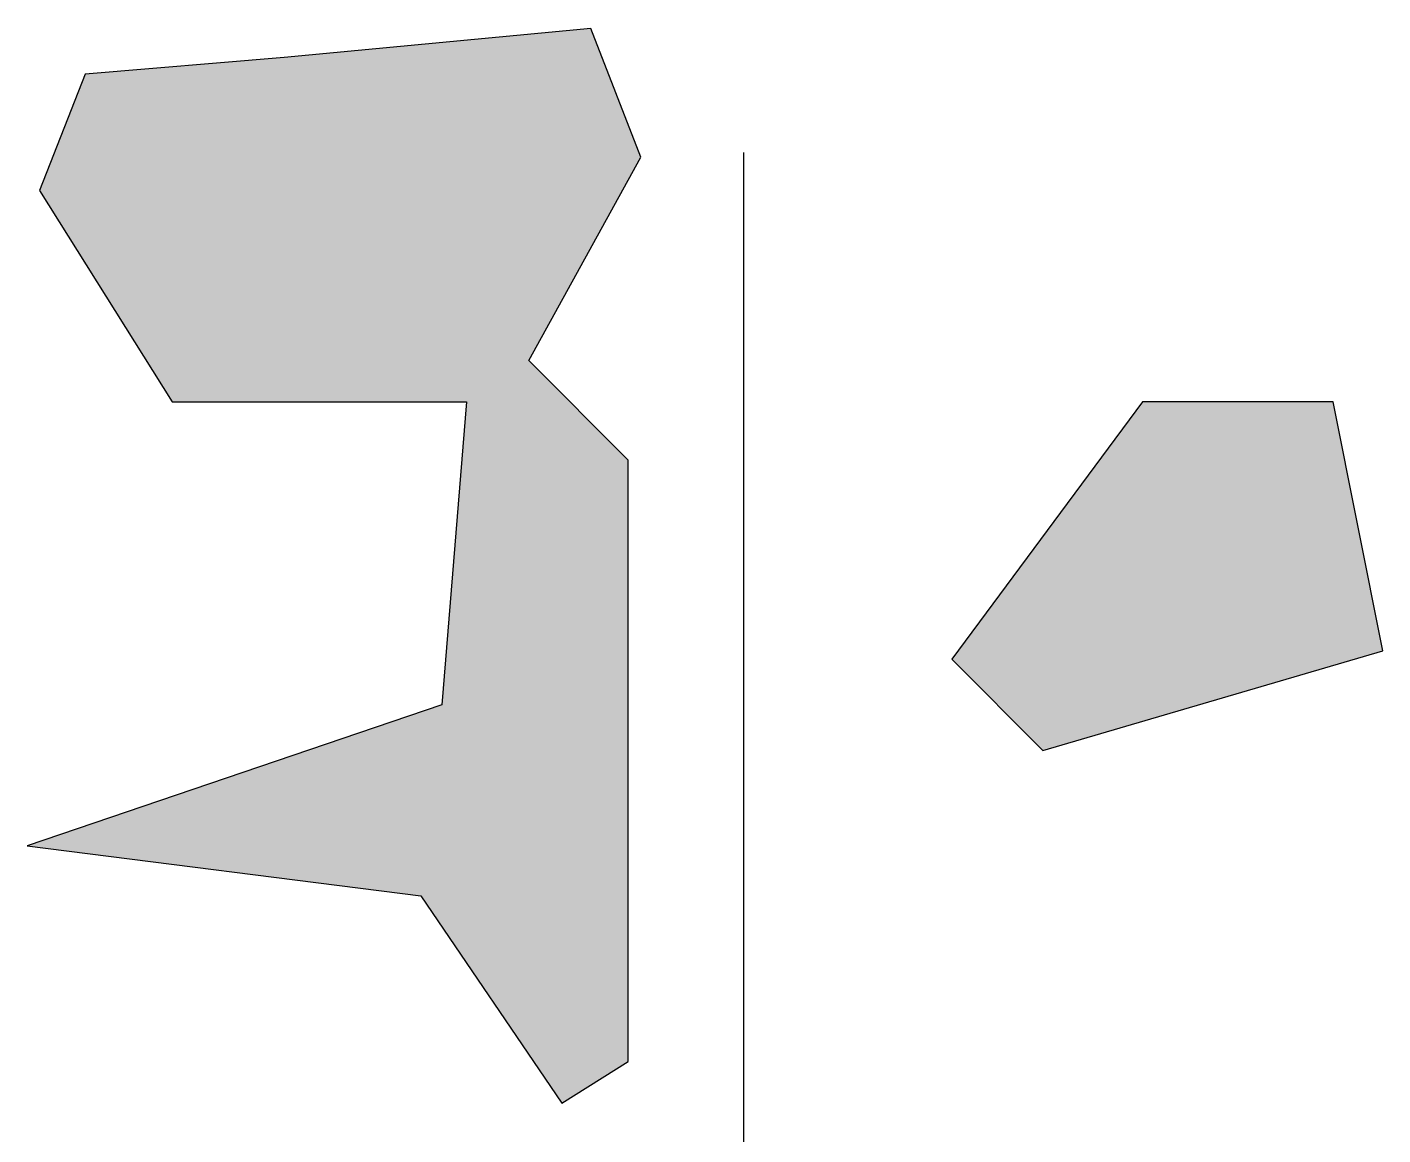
# Model space of a CAD drawing. Header units: millimetres. Extents: x -7200 to 93979, y -9600 to 40920.
# Drawn here: x 9461 to 10291, y 2799 to 3477 of the extents above; entities that cross this region are included whole.
import ezdxf

# ---------------------------------------------------------------- set-up
doc = ezdxf.new("R2010")
doc.units = ezdxf.units.MM
doc.linetypes.add('ОСЕВАЯ', pattern=[2040, 1400, -280, 80, -280])
for name, color, linetype in [('ЗАЛИВКА', 7, 'Continuous'), ('ОСИ', 1, 'ОСЕВАЯ'), ('ПЛАН', 7, 'Continuous')]:
    doc.layers.add(name, color=color, linetype=linetype)

msp = doc.modelspace()

# ---------------------------------------------------------------- hatches: boundary and pattern name
at = {"layer": 'ЗАЛИВКА'}
for points in [[(9618.49, 3458.11), (9496.65, 3447.95), (9468.72, 3376.88), (9549.95, 3247.42), (9730.18, 3247.42), (9714.95, 3062.11), (9461.11, 2975.8), (9702.26, 2945.34), (9788.57, 2818.42), (9829.18, 2843.8), (9829.18, 3211.88), (9768.26, 3272.8), (9836.8, 3397.18), (9806.34, 3475.88)], [(10085.56, 3168.72), (10027.18, 3090.03), (10083.03, 3034.19), (10291.18, 3095.11), (10260.72, 3247.42), (10143.95, 3247.42)]]:
    msp.add_hatch(color=7, dxfattribs=at).paths.add_polyline_path(points)

# ---------------------------------------------------------------- linework, layer by layer
at = {"layer": 'ОСИ', "linetype": 'ОСЕВАЯ'}
msp.add_line((9900, -8200), (9900, 35200), dxfattribs=at)
at = {"layer": 'ПЛАН'}
for points in [[(9618.49, 3458.11), (9496.65, 3447.95), (9468.72, 3376.88), (9549.95, 3247.42), (9730.18, 3247.42), (9714.95, 3062.11), (9461.11, 2975.8), (9702.26, 2945.34), (9788.57, 2818.42), (9829.18, 2843.8), (9829.18, 3211.88), (9768.26, 3272.8), (9836.8, 3397.18), (9806.34, 3475.88)], [(10085.56, 3168.72), (10027.18, 3090.03), (10083.03, 3034.19), (10291.18, 3095.11), (10260.72, 3247.42), (10143.95, 3247.42)]]:
    msp.add_lwpolyline(points, close=True, dxfattribs=at)

doc.saveas('drawing.dxf')
